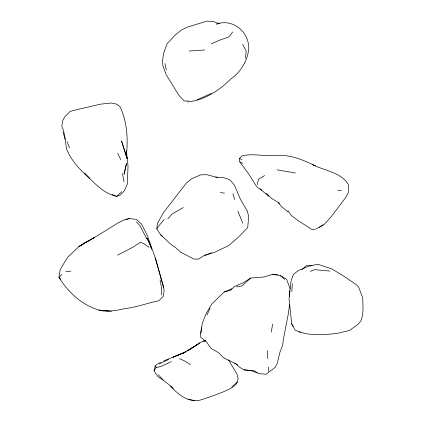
<?xml version="1.0" encoding="UTF-8"?>
<svg xmlns="http://www.w3.org/2000/svg" width="422" height="422" viewBox="0 0 422 422"><rect width="100%" height="100%" fill="white"/><g stroke="black" fill="none" stroke-linecap="round" stroke-linejoin="round"><path stroke-width="0.63" d="M126.389 152.511L126.405 150.749L128.024 166.247L127.338 184.055L124.274 190.85L120.629 194.785L116.831 196.404C103.211 193.614 93.79 182.357 84.31 173.062L89.48 178.327C80.317 170.198 71.65 161.199 66.882 149.726C64.962 141.95 65.352 133.753 61.855 126.384L62.546 120.929L64.693 116.968L69.762 111.73L73.053 110.58L100.346 104.176L111.366 103.01L116.794 104.16L120.191 106.951C127.017 121.863 128.219 138.669 126.4 154.811M267.495 358.61L267.648 350.661M161.462 294.941L161.668 288.295L160.033 279.707M268.302 371.508L268.524 367.172M291.839 291.607L292.319 283.716M245.477 58.273L246.184 50.951L242.576 44.294M162.417 236.425L160.729 234.832L156.789 228.967L157.411 223.438L163.52 212.53L186.513 182.868L192.174 178.511L200.666 174.835L206.901 174.708L217.261 177.467M289.529 304.763L288.432 313.214L283.252 340.132L282.724 344.932L279.934 352.206L277.233 363.437L275.234 367.293L266.155 374.224L258.575 373.591L253.949 370.648L244.006 369.883L239.791 367.351L234.743 362.999M289.74 290.489L289.17 294.055L289.729 296.487M271.267 332.119L272.649 324.122M200.603 333.259L201.574 327.783M173.542 388.356L163.108 380.043L157.728 376.524L154.067 370.685L155.222 366.053L157.053 364.218L160.745 362.34M257.262 184.578L258.496 179.181L264.652 175.594M206.954 315.102L210.082 308.208M156.789 228.967L158.477 226.282L164.137 219.577M154.067 370.685L156.214 367.457L160.497 366.639L171.39 361.628M237.465 382C234.748 387.338 228.761 389.332 223.66 391.7C215.911 394.897 207.972 397.593 199.991 400.151C188.434 403.063 177.641 394.037 170.398 386.024M61.633 274.363L59.892 276.763L58.943 277.296C68.633 293.084 83.424 306.43 101.776 310.808C109.746 311.705 117.474 310.434 125.223 308.529C136.717 307.295 147.521 302.996 158.809 300.759L163.203 296.455L164.121 290.853L163.673 287.472L155.707 259.198L147.325 235.582L141.607 224.124L136.412 219.393L129.243 218.575L124.891 219.598L118.703 222.505L97.614 235.618L78.967 246.511L67.388 257.584L60.209 269.547L58.943 277.296L60.657 279.137M232.649 31.961L228.877 36.93L219.414 40.254L211.29 43.893M167.84 218.786L172.118 214.033L183.248 207.555M232.005 288.833L224.309 291.913L211.95 303.771L206.237 313.404L202.291 323.231L200.476 335.97L200.856 337.394L206.516 341.91L211.005 348.319L218.854 352.887L223.238 357.561L237.855 364.946M121.483 191.693L116.831 196.404L112.083 194.5M261.603 190.032L257.858 187.732L255.669 185.126L248.653 173.827L239.807 161.953L239.374 158.566L242.017 155.897C252.836 153.139 263.871 156.457 274.859 155.449C289.197 154.151 302.764 159.632 315.324 165.893L312.871 164.87C324.893 170.778 341.382 172.308 348.646 184.963L348.414 192.353L345.771 197.406L330.764 217.319L324.323 224.309L319.396 227.453M302.015 269.653L306.414 265.496L312.095 265.533M277.607 274.791L272.201 274.453L263.792 277.006L250.705 278.045L242.059 285.942L236.758 286.86M231.805 386.937L236.874 382.416L238.166 378.919L236.99 374.119L228.534 359.903M187.605 350.877L200.039 342.611L203.583 341.05L205.456 340.675M187.595 350.909L199.917 342.954L183.496 352.961M211.644 252.868L204.353 255.447L198.519 259.134L193.888 259.061L180.479 252.076L176.196 248.131L170.768 244.259L160.729 234.832M250.705 278.045L243.125 282.824L234.643 286.454L230.048 290.473L224.309 291.913M315.656 229.178L323.12 224.799M183.401 353.077L186.076 351.595L173.152 357.144M117.58 255.146L133.31 247.018L140.542 242.128L144.319 243.974L149.066 247.35M159.458 363.843L168.526 359.539M197.158 99.798L211.438 93.331M163.572 360.968L184.377 352.586L173.157 357.154M310.349 271.32L314.859 269.669L329.846 271.103M125.999 219.625L129.243 218.575M204.353 255.447L214.803 252.171L228.582 245.667L238.62 236.932L247.677 227.606L248.479 218.902L248.405 215.315L247.192 210.773L240.503 199.448L234.405 185.174L230.148 180.115L227.627 178.881L223.38 177.583L215.821 177.156L216.85 177.393M65.821 271.721L70.843 271.124M187.579 101.945C204.132 100.394 218.992 90.741 230.539 79.162C240.556 72.252 247.324 61.295 248.737 49.184C249.502 32.167 232.981 18.183 216.549 24.054L217.81 23.985M189.246 51.025L204.586 49.996M314.87 229.331L311.747 229.436L298.059 220.532L291.196 215.357L287.936 210.773M188.302 100.958L184.235 101.032L178.865 95.314L166.189 74.694L162.903 65.674L162.47 61.253L163.583 53.325L167.181 43.651L175.083 35.168L181.217 30.147L187.59 27.003L207.112 21.105L213.822 21.591L216.497 22.883L219.677 23.437M111.45 311.209L99.043 310.149L108.269 310.945M244.006 369.883L251.043 370.627L257.235 372.863M337.732 190.211L341.234 190.638M272.201 274.453L280.071 275.418L286.633 279.322L290.025 288.706M220.4 192.59L224.551 193.134M295.453 173.02L277.09 169.844M291.697 323.774L295.057 330.025C308.081 336.387 323.553 334.994 337.542 333.285L349.564 330.415L358.442 323.975L361.084 320.62L362.519 315.303L363.057 309.912L362.714 297.89L358.705 287.261L356.479 284.824L342.696 275.402L331.903 268.972L317.766 264.204L308.936 266.208L298.38 270.497L293.802 274.142L292.789 275.793L291.001 281.337L289.059 298.855L291.697 323.774L293.211 326.591M188.534 399.112L194.611 400.636M299.187 332.035L300.227 332.299M239.374 158.566L241.806 159.458M179.413 358.61L184.446 360.889L190.602 364.761M239.807 161.953L242.576 163.34M279.87 203.357L271.235 198.229L266.261 193.139M260.01 188.887L268.661 196.241M288.031 211.965L281.986 206.949L278.209 202.776M280.071 275.418L284.655 279.306M136.417 221.845L140.057 225.812L146.729 238.826M158.35 374.741L163.108 380.043M155.222 366.053L156.214 367.457M117.712 153.444L120.803 159.606M148.992 242.724L146.956 237.992L149.768 243.51L151.788 249.228L149.499 243.905M237.85 211.037L242.787 223.243M67.145 141.581L69.482 147.874M127.011 158.329L121.541 140.99L127.011 158.329L125.703 152.479L126.874 157.77M62.941 132.139L65.225 139.445M155.233 258.006L163.673 287.472M232.939 193.593L234.558 199.537M165.013 63.469L166.268 69.862M122.422 173.442L124.042 181.871M124.727 171.253L124.11 174.323L126.473 163.514L124.727 171.253M84.442 242.977L78.967 246.511L94.876 237.291L84.442 242.977M205.525 340.807L203.583 341.05L205.498 340.855"/></g></svg>
